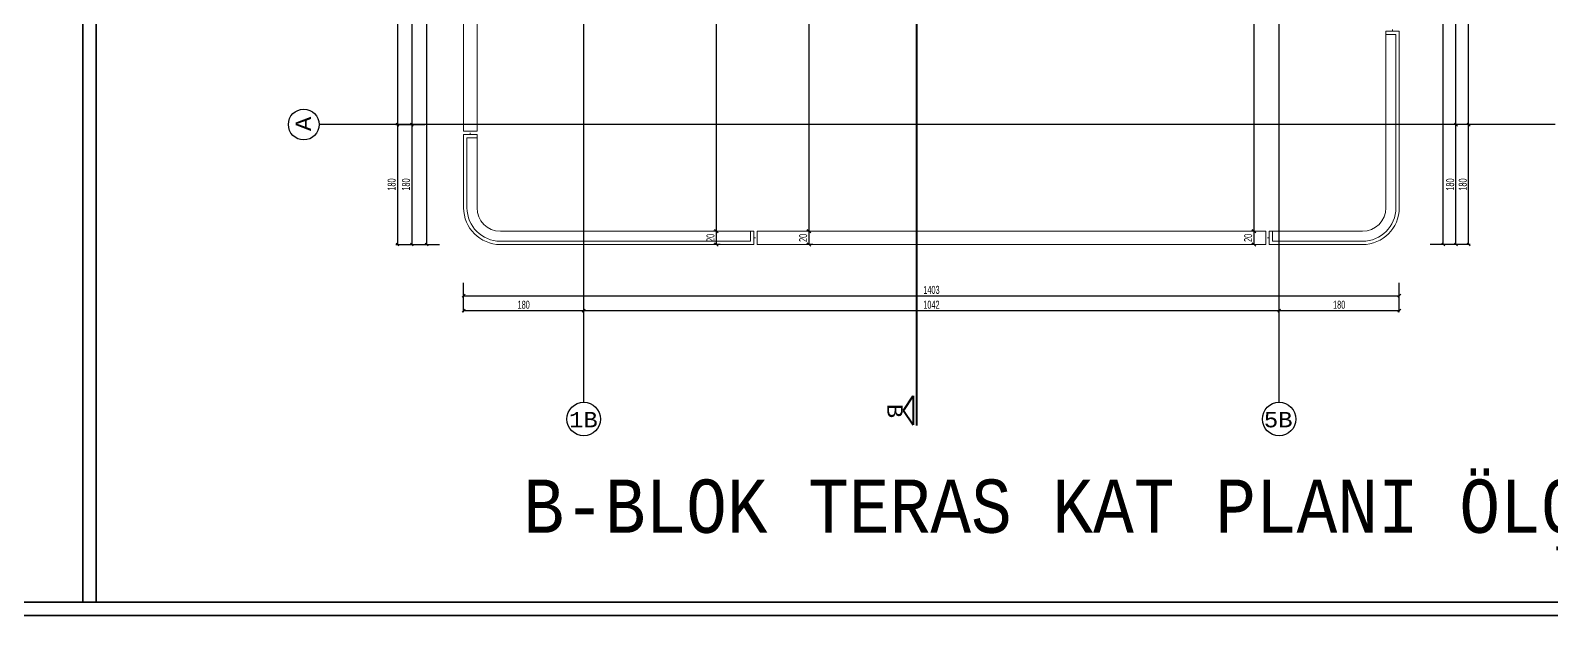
# Model space of a CAD drawing. Header units: inches. Extents: x -7543 to -822, y 102837 to 190349.
# Drawn here: x -829.664 to -829.2079, y 102836.6651 to 102836.8407 of the extents above; entities that cross this region are included whole.
import ezdxf

# ---------------------------------------------------------------- set-up
doc = ezdxf.new("R2010")
doc.units = ezdxf.units.IN
doc.header["$MEASUREMENT"] = 0
doc.linetypes.add('DASHDOTX2', pattern=[2, 1, -0.5, 0, -0.5])
doc.linetypes.add('DASHED', pattern=[19.05, 12.7, -6.35])
doc.layers.get('0').update_dxf_attribs({"lineweight": 25})
for name, color, linetype, lineweight in [('AKS', 1, 'Continuous', 25), ('ICOL', 55, 'Continuous', 25), ('KESİT', 7, 'Continuous', 40), ('YAZI', 7, 'Continuous', 25)]:
    doc.layers.add(name, color=color, linetype=linetype, lineweight=lineweight)
doc.layers.add('BALKON', color=7, linetype='Continuous', lineweight=20, true_color=0xffaaa9)
doc.layers.add('DUVAR', color=7, linetype='Continuous', lineweight=35, true_color=0xfc4642)
doc.styles.add('ISIM', font='monos.ttf', dxfattribs={"width": 1.1, "height": 200})
doc.styles.add('OLCU', font='tromand.shx', dxfattribs={"width": 0.6, "height": 12})

# ---------------------------------------------------------------- blocks, each defined once
blk = doc.blocks.new('_Oblique')
at = {"color": 0, "linetype": 'ByBlock', "lineweight": -2}
blk.add_line((-0.5, -0.5), (0.5, 0.5), dxfattribs=at)
blk = doc.blocks.new('D')
at = {"layer": 'ICOL'}
for p, q in [((2.8, 2.8), (-2.8, -2.8)), ((0, 3), (0, -25))]:
    blk.add_line(p, q, dxfattribs=at)
blk = doc.blocks.new('E')
at = {"layer": 'ICOL'}
for p, q in [((-2.8, -2.8), (2.8, 2.8)), ((0, -3), (0, 25))]:
    blk.add_line(p, q, dxfattribs=at)

msp = doc.modelspace()

# ---------------------------------------------------------------- linework, layer by layer
at = {"layer": 'AKS', "linetype": 'DASHDOTX2', "ltscale": 10}
for p, q in [((-829.49808, 102836.72908), (-829.49808, 102837.24154)), ((-829.28958, 102836.72908), (-829.28958, 102837.24154)), ((-829.20679, 102836.81243), (-829.5774, 102836.81243))]:
    msp.add_line(p, q, dxfattribs=at)
at = {"layer": 'AKS', "color": 0}
for centre, radius in [((-829.58202, 102836.81243), 0.00462), ((-829.49808, 102836.72406), 0.00502), ((-829.28958, 102836.72406), 0.00502)]:
    msp.add_circle(centre, radius, dxfattribs=at)
at = {"layer": 'BALKON'}
for p, q in [((-829.53408, 102837.01093), (-829.53408, 102836.81043)), ((-829.53008, 102836.95993), (-829.53008, 102836.81043)), ((-829.25758, 102836.84043), (-829.25358, 102836.84043)), ((-829.25758, 102836.84043), (-829.25758, 102836.78743)), ((-829.25558, 102836.84043), (-829.25558, 102836.84093)), ((-829.25358, 102836.84043), (-829.25358, 102836.78743)), ((-829.25758, 102836.83943), (-829.25458, 102836.83943)), ((-829.25458, 102836.83943), (-829.25458, 102836.78743)), ((-829.53408, 102836.81043), (-829.53008, 102836.81043)), ((-829.53408, 102836.80943), (-829.53008, 102836.80943)), ((-829.53408, 102836.80943), (-829.53408, 102836.78743)), ((-829.53308, 102836.80843), (-829.53008, 102836.80843)), ((-829.53308, 102836.80843), (-829.53308, 102836.78743)), ((-829.53208, 102836.80943), (-829.53208, 102836.80993)), ((-829.53008, 102836.80943), (-829.53008, 102836.78743)), ((-829.44708, 102836.78043), (-829.52308, 102836.78043)), ((-829.44808, 102836.77743), (-829.52308, 102836.77743)), ((-829.44708, 102836.77643), (-829.52308, 102836.77643)), ((-829.44808, 102836.78043), (-829.44808, 102836.77743)), ((-829.44708, 102836.78043), (-829.44708, 102836.77643)), ((-829.44708, 102836.77843), (-829.44658, 102836.77843)), ((-829.44608, 102836.78043), (-829.44608, 102836.77643)), ((-829.44608, 102836.78043), (-829.29358, 102836.78043)), ((-829.44608, 102836.77643), (-829.29358, 102836.77643)), ((-829.29358, 102836.77643), (-829.29358, 102836.78043)), ((-829.29258, 102836.77843), (-829.29308, 102836.77843)), ((-829.29258, 102836.77643), (-829.29258, 102836.78043)), ((-829.29258, 102836.78043), (-829.26458, 102836.78043)), ((-829.29258, 102836.77643), (-829.26458, 102836.77643)), ((-829.29158, 102836.77743), (-829.29158, 102836.78043)), ((-829.29158, 102836.77743), (-829.26458, 102836.77743))]:
    msp.add_line(p, q, dxfattribs=at)
for centre, radius, start, end in [((-829.52308, 102836.78743), 0.011, 180, 270), ((-829.52308, 102836.78743), 0.01, 180, 270), ((-829.52308, 102836.78743), 0.007, 180, 270), ((-829.26458, 102836.78743), 0.011, 270, 0), ((-829.26458, 102836.78743), 0.01, 270, 0), ((-829.26458, 102836.78743), 0.007, 270, 0)]:
    msp.add_arc(centre, radius, start, end, dxfattribs=at)
at = {"layer": 'DUVAR'}
for p, q in [((-829.64823, 102836.66908), (-829.64823, 102837.43546)), ((-829.64823, 102836.66908), (-829.64823, 102837.43546)), ((-829.64423, 102836.66908), (-829.64423, 102837.43546)), ((-829.64423, 102836.66908), (-829.64423, 102837.43546)), ((-837.60107, 102836.66908), (-821.99356, 102836.66908)), ((-837.60507, 102836.66508), (-821.98956, 102836.66508))]:
    msp.add_line(p, q, dxfattribs=at)
at = {"layer": 'ICOL'}
for p, q in [((-829.54518, 102837.19427), (-829.54518, 102836.77659)), ((-829.24036, 102836.77659), (-829.24036, 102837.19427)), ((-829.55392, 102837.15827), (-829.55392, 102836.81259)), ((-829.23279, 102836.81259), (-829.23279, 102837.15827)), ((-829.54962, 102836.95727), (-829.54962, 102836.81259)), ((-829.45834, 102836.95543), (-829.45834, 102836.78043)), ((-829.43057, 102836.95543), (-829.43057, 102836.78043)), ((-829.23657, 102836.81259), (-829.23657, 102836.95727)), ((-829.29714, 102836.92243), (-829.29714, 102836.78043)), ((-829.55392, 102836.81227), (-829.55392, 102836.77659)), ((-829.54962, 102836.81227), (-829.54962, 102836.77659)), ((-829.23657, 102836.77659), (-829.23657, 102836.81227)), ((-829.23279, 102836.77659), (-829.23279, 102836.81227)), ((-829.45834, 102836.78043), (-829.45834, 102836.77643)), ((-829.43057, 102836.78043), (-829.43057, 102836.77643)), ((-829.29714, 102836.78043), (-829.29714, 102836.77643)), ((-829.53392, 102836.76108), (-829.25374, 102836.76108)), ((-829.53392, 102836.75662), (-829.49824, 102836.75662)), ((-829.49792, 102836.75662), (-829.28974, 102836.75662)), ((-829.28942, 102836.75662), (-829.25374, 102836.75662))]:
    msp.add_line(p, q, dxfattribs=at)
at = {"layer": 'ICOL', "color": 53}
for p, q in [((-829.4585, 102836.78043), (-829.45918, 102836.78043)), ((-829.4585, 102836.78043), (-829.45918, 102836.78043)), ((-829.45715, 102836.77643), (-829.45918, 102836.77643)), ((-829.43073, 102836.78043), (-829.43141, 102836.78043)), ((-829.43073, 102836.78043), (-829.43141, 102836.78043)), ((-829.42938, 102836.77643), (-829.43141, 102836.77643)), ((-829.29714, 102836.78043), (-829.29798, 102836.78043)), ((-829.29714, 102836.78043), (-829.29798, 102836.78043)), ((-829.29757, 102836.77643), (-829.29798, 102836.77643))]:
    msp.add_line(p, q, dxfattribs=at)
at = {"layer": 'KESİT', "linetype": 'DASHED'}
msp.add_line((-829.39827, 102836.94921), (-829.39827, 102836.72216), dxfattribs=at)
at = {"layer": 'KESİT'}
for p, q in [((-829.40218, 102836.72667), (-829.3993, 102836.73101)), ((-829.3993, 102836.73101), (-829.3993, 102836.72233)), ((-829.40218, 102836.72667), (-829.3993, 102836.72233))]:
    msp.add_line(p, q, dxfattribs=at)

# ---------------------------------------------------------------- block references
at = {"layer": 'ICOL'}
for name, p, xscale, yscale, zscale, rotation in [('D', (-829.55392, 102836.81243), 0.000155999994603917, 0.000155999994603917, 0.000155999994603917, 90), ('E', (-829.55392, 102836.81243), 0.000155999994603917, 0.000155999994603917, 0.000155999994603917, 270), ('D', (-829.54962, 102836.81243), 0.000155999994603917, 0.000155999994603917, 0.000155999994603917, 90), ('E', (-829.54962, 102836.81243), 0.000155999994603917, 0.000155999994603917, 0.000155999994603917, 270), ('D', (-829.23657, 102836.81243), 0.000155999994603917, 0.000155999994603917, 0.000155999994603917, 270), ('E', (-829.23657, 102836.81243), 0.000155999994603917, 0.000155999994603917, 0.000155999994603917, 90), ('D', (-829.23279, 102836.81243), 0.000155999994603917, 0.000155999994603917, 0.000155999994603917, 270), ('E', (-829.23279, 102836.81243), 0.000155999994603917, 0.000155999994603917, 0.000155999994603917, 90), ('_Oblique', (-829.45834, 102836.78043), 0.001080000001820736, 0.001080000001820736, 0.001080000001820736, 90), ('_Oblique', (-829.45834, 102836.78043), 0.001080000001820736, 0.001080000001820736, 0.001080000001820736, 270), ('_Oblique', (-829.43057, 102836.78043), 0.001080000001820736, 0.001080000001820736, 0.001080000001820736, 90), ('_Oblique', (-829.43057, 102836.78043), 0.001080000001820736, 0.001080000001820736, 0.001080000001820736, 270), ('_Oblique', (-829.29714, 102836.78043), 0.001080000001820736, 0.001080000001820736, 0.001080000001820736, 90), ('_Oblique', (-829.29714, 102836.78043), 0.001080000001820736, 0.001080000001820736, 0.001080000001820736, 270), ('E', (-829.55392, 102836.77643), 0.000155999994603917, 0.000155999994603917, 0.000155999994603917, 270), ('E', (-829.54962, 102836.77643), 0.000155999994603917, 0.000155999994603917, 0.000155999994603917, 270), ('E', (-829.54518, 102836.77643), 0.000155999994603917, 0.000155999994603917, 0.000155999994603917, 270), ('_Oblique', (-829.45834, 102836.77643), 0.001080000001820736, 0.001080000001820736, 0.001080000001820736, 270), ('_Oblique', (-829.43057, 102836.77643), 0.001080000001820736, 0.001080000001820736, 0.001080000001820736, 270), ('_Oblique', (-829.29714, 102836.77643), 0.001080000001820736, 0.001080000001820736, 0.001080000001820736, 270), ('D', (-829.24036, 102836.77643), 0.000155999994603917, 0.000155999994603917, 0.000155999994603917, 270), ('D', (-829.23657, 102836.77643), 0.000155999994603917, 0.000155999994603917, 0.000155999994603917, 270), ('D', (-829.23279, 102836.77643), 0.000155999994603917, 0.000155999994603917, 0.000155999994603917, 270), ('D', (-829.53408, 102836.76108), 0.0001559999999471984, 0.0001559999999471984, 0.0001559999999471984, 180), ('D', (-829.53408, 102836.75662), 0.0001559999999471984, 0.0001559999999471984, 0.0001559999999471984, 180), ('D', (-829.49808, 102836.75662), 0.0001559999999471984, 0.0001559999999471984, 0.0001559999999471984, 180), ('D', (-829.28958, 102836.75662), 0.0001559999999471984, 0.0001559999999471984, 0.0001559999999471984, 180)]:
    msp.add_blockref(name, p, dxfattribs=dict(at, xscale=xscale, yscale=yscale, zscale=zscale, rotation=rotation))
at = {"layer": 'ICOL', "xscale": 0.0001559999999471984, "yscale": 0.0001559999999471984, "zscale": 0.0001559999999471984}
for p in [(-829.25358, 102836.76108), (-829.49808, 102836.75662), (-829.28958, 102836.75662), (-829.25358, 102836.75662)]:
    msp.add_blockref('E', p, dxfattribs=at)

# ---------------------------------------------------------------- texts
at = {"layer": 'AKS', "style": 'ISIM', "width": 1.1}
for s, rotation, p in [('A', 90, (-829.57985, 102836.81048)), ('B', 270, (-829.40706, 102836.72865))]:
    msp.add_text(s, height=0.00462, rotation=rotation, dxfattribs=at).set_placement(p)
for s, p in [('1B', (-829.50249, 102836.72158)), ('5B', (-829.29417, 102836.72158))]:
    msp.add_text(s, height=0.00462, dxfattribs=at).set_placement(p)
at = {"layer": 'ICOL', "char_height": 0.0024, "attachment_point": 5, "rotation": 90, "style": 'OLCU'}
for s, insert in [('\\A1;180', (-829.55565, 102836.79443)), ('\\A1;180', (-829.55135, 102836.79443)), ('\\A1;180', (-829.2383, 102836.79443)), ('\\A1;180', (-829.23451, 102836.79443)), ('\\A1;20', (-829.46007, 102836.77843)), ('\\A1;20', (-829.4323, 102836.77843)), ('\\A1;20', (-829.29887, 102836.77843))]:
    msp.add_mtext(s, dxfattribs=dict(at, insert=insert))
at = {"layer": 'ICOL', "char_height": 0.0024, "attachment_point": 5, "style": 'OLCU'}
for s, insert in [('\\A1;1403', (-829.39383, 102836.76281)), ('\\A1;180', (-829.51608, 102836.75835)), ('\\A1;1042', (-829.39383, 102836.75835)), ('\\A1;180', (-829.27158, 102836.75835))]:
    msp.add_mtext(s, dxfattribs=dict(at, insert=insert))
at = {"layer": 'YAZI', "style": 'ISIM', "width": 0.9}
msp.add_text('B-BLOK TERAS KAT PLANI ÖLÇEK: 1/50', height=0.016, dxfattribs=at).set_placement((-829.51616, 102836.68992, -0.002))

doc.saveas('drawing.dxf')
